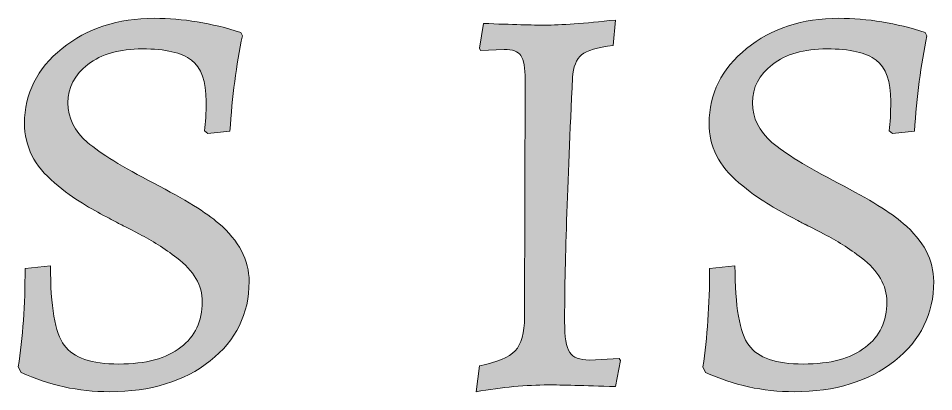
# Model space of a CAD drawing. Header units: inches. Extents: x 30.74 to 38.28, y -31.94 to -24.48.
# Drawn here: x 32.55 to 33.936, y -31.937 to -31.372 of the extents above; entities that cross this region are included whole.
import ezdxf

# ---------------------------------------------------------------- set-up
doc = ezdxf.new("R2010")
doc.units = ezdxf.units.IN
doc.header["$MEASUREMENT"] = 0
doc.layers.add('Layer 2', color=7, linetype='Continuous')

msp = doc.modelspace()

# ---------------------------------------------------------------- hatches: boundary and pattern name
at = {"layer": 'Layer 2', "true_color": 0xffffff}
h = msp.add_hatch(color=7, dxfattribs=at)
h.dxf.hatch_style = 2
edge = h.paths.add_edge_path()
edge.add_spline(control_points=[(32.6887, -31.9367), (32.6647, -31.9367), (32.6417, -31.9343), (32.6195, -31.9295), (32.5973, -31.9246), (32.5756, -31.9173), (32.5546, -31.9077), (32.5546, -31.9077), (32.5503, -31.8991), (32.5503, -31.8991), (32.5571, -31.8553), (32.5606, -31.8057), (32.5606, -31.7505), (32.5606, -31.7505), (32.599, -31.7462), (32.599, -31.7462), (32.599, -31.8077), (32.6059, -31.8479), (32.6199, -31.8666), (32.6338, -31.8855), (32.6614, -31.8949), (32.7023, -31.8949), (32.7434, -31.8949), (32.7747, -31.8864), (32.7963, -31.8696), (32.818, -31.8529), (32.8288, -31.83), (32.8288, -31.8009), (32.8288, -31.7758), (32.816, -31.7536), (32.7903, -31.7342), (32.7716, -31.72), (32.7528, -31.7081), (32.7339, -31.6984), (32.7152, -31.6887), (32.7054, -31.6837), (32.7045, -31.6834), (32.7036, -31.6831), (32.7028, -31.6827), (32.7019, -31.6822), (32.7011, -31.6816), (32.6949, -31.6783), (32.6836, -31.6723), (32.6721, -31.6663), (32.6601, -31.6595), (32.6473, -31.6518), (32.6344, -31.6441), (32.6203, -31.6338), (32.605, -31.6206), (32.5748, -31.5956), (32.5597, -31.5657), (32.5597, -31.5309), (32.5597, -31.486), (32.5786, -31.4482), (32.6165, -31.4177), (32.6544, -31.3873), (32.701, -31.372), (32.7562, -31.372), (32.7994, -31.372), (32.843, -31.3792), (32.8869, -31.3934), (32.8869, -31.3934), (32.8895, -31.3985), (32.8895, -31.3985), (32.8803, -31.4424), (32.8741, -31.4905), (32.8706, -31.5429), (32.8706, -31.5429), (32.8373, -31.5463), (32.8373, -31.5463), (32.8373, -31.5463), (32.8322, -31.542), (32.8322, -31.542), (32.8339, -31.5301), (32.8347, -31.5153), (32.8347, -31.4976), (32.8347, -31.4675), (32.8273, -31.4466), (32.8125, -31.4353), (32.7977, -31.4239), (32.7729, -31.4182), (32.7382, -31.4182), (32.7035, -31.4182), (32.676, -31.426), (32.6558, -31.4417), (32.6356, -31.4573), (32.6255, -31.4767), (32.6255, -31.4998), (32.6255, -31.5228), (32.6353, -31.5428), (32.6549, -31.5596), (32.6746, -31.5764), (32.708, -31.597), (32.7553, -31.6215), (32.8026, -31.646), (32.8353, -31.6662), (32.8536, -31.6822), (32.8843, -31.7083), (32.8997, -31.7377), (32.8997, -31.7701), (32.8997, -31.8191), (32.88, -31.8591), (32.8407, -31.8901), (32.8014, -31.9212), (32.7507, -31.9367), (32.6887, -31.9367)], knot_values=[0, 0, 0, 0, 1, 1, 1, 2, 2, 2, 3, 3, 3, 4, 4, 4, 5, 5, 5, 6, 6, 6, 7, 7, 7, 8, 8, 8, 9, 9, 9, 10, 10, 10, 11, 11, 11, 12, 12, 12, 13, 13, 13, 14, 14, 14, 15, 15, 15, 16, 16, 16, 17, 17, 17, 18, 18, 18, 19, 19, 19, 20, 20, 20, 21, 21, 21, 22, 22, 22, 23, 23, 23, 24, 24, 24, 25, 25, 25, 26, 26, 26, 27, 27, 27, 28, 28, 28, 29, 29, 29, 30, 30, 30, 31, 31, 31, 32, 32, 32, 33, 33, 33, 34, 34, 34, 35, 35, 35, 35], degree=3, periodic=1)
h = msp.add_hatch(color=7, dxfattribs=at)
h.dxf.hatch_style = 2
edge = h.paths.add_edge_path()
edge.add_spline(control_points=[(33.3772, -31.8308), (33.3772, -31.8541), (33.3798, -31.8696), (33.3849, -31.8773), (33.39, -31.885), (33.4, -31.8889), (33.4148, -31.8889), (33.4148, -31.8889), (33.46, -31.8863), (33.46, -31.8863), (33.46, -31.8863), (33.4618, -31.8897), (33.4618, -31.8897), (33.4618, -31.8897), (33.4541, -31.929), (33.4541, -31.929), (33.4062, -31.9273), (33.3724, -31.9265), (33.3524, -31.9265), (33.3194, -31.9265), (33.283, -31.9299), (33.2431, -31.9367), (33.2431, -31.9367), (33.2482, -31.8974), (33.2482, -31.8974), (33.275, -31.8923), (33.293, -31.8847), (33.3024, -31.8748), (33.3119, -31.8648), (33.3165, -31.8479), (33.3165, -31.8239), (33.3165, -31.8239), (33.3174, -31.4652), (33.3174, -31.4652), (33.3174, -31.4469), (33.3152, -31.4347), (33.311, -31.4284), (33.3067, -31.4222), (33.2983, -31.419), (33.2858, -31.419), (33.2858, -31.419), (33.2499, -31.4207), (33.2499, -31.4207), (33.2499, -31.4207), (33.2482, -31.4173), (33.2482, -31.4173), (33.2482, -31.4173), (33.2542, -31.3798), (33.2542, -31.3798), (33.2986, -31.3814), (33.3296, -31.3823), (33.3473, -31.3823), (33.3712, -31.3823), (33.4068, -31.3798), (33.4541, -31.3746), (33.4541, -31.3746), (33.4507, -31.4131), (33.4507, -31.4131), (33.4267, -31.4159), (33.4108, -31.4206), (33.4029, -31.4271), (33.3949, -31.4337), (33.3903, -31.4453), (33.3892, -31.4617), (33.3812, -31.6269), (33.3772, -31.7499), (33.3772, -31.8308)], knot_values=[0, 0, 0, 0, 1, 1, 1, 2, 2, 2, 3, 3, 3, 4, 4, 4, 5, 5, 5, 6, 6, 6, 7, 7, 7, 8, 8, 8, 9, 9, 9, 10, 10, 10, 11, 11, 11, 12, 12, 12, 13, 13, 13, 14, 14, 14, 15, 15, 15, 16, 16, 16, 17, 17, 17, 18, 18, 18, 19, 19, 19, 20, 20, 20, 21, 21, 21, 22, 22, 22, 22], degree=3, periodic=1)
h = msp.add_hatch(color=7, dxfattribs=at)
h.dxf.hatch_style = 2
edge = h.paths.add_edge_path()
edge.add_spline(control_points=[(33.7248, -31.9367), (33.7009, -31.9367), (33.6779, -31.9343), (33.6557, -31.9295), (33.6334, -31.9246), (33.6118, -31.9173), (33.5907, -31.9077), (33.5907, -31.9077), (33.5865, -31.8991), (33.5865, -31.8991), (33.5933, -31.8553), (33.5967, -31.8057), (33.5967, -31.7505), (33.5967, -31.7505), (33.6351, -31.7462), (33.6351, -31.7462), (33.6351, -31.8077), (33.6421, -31.8479), (33.6561, -31.8666), (33.67, -31.8855), (33.6975, -31.8949), (33.7385, -31.8949), (33.7796, -31.8949), (33.8108, -31.8864), (33.8325, -31.8696), (33.8541, -31.8529), (33.865, -31.83), (33.865, -31.8009), (33.865, -31.7758), (33.8521, -31.7536), (33.8265, -31.7342), (33.8077, -31.72), (33.7889, -31.7081), (33.7701, -31.6984), (33.7513, -31.6887), (33.7415, -31.6837), (33.7407, -31.6834), (33.7398, -31.6831), (33.7389, -31.6827), (33.7381, -31.6822), (33.7372, -31.6816), (33.7311, -31.6783), (33.7197, -31.6723), (33.7083, -31.6663), (33.6962, -31.6595), (33.6834, -31.6518), (33.6706, -31.6441), (33.6565, -31.6338), (33.6411, -31.6206), (33.6109, -31.5956), (33.5959, -31.5657), (33.5959, -31.5309), (33.5959, -31.486), (33.6148, -31.4482), (33.6527, -31.4177), (33.6906, -31.3873), (33.7371, -31.372), (33.7923, -31.372), (33.8356, -31.372), (33.8792, -31.3792), (33.9231, -31.3934), (33.9231, -31.3934), (33.9256, -31.3985), (33.9256, -31.3985), (33.9165, -31.4424), (33.9102, -31.4905), (33.9068, -31.5429), (33.9068, -31.5429), (33.8735, -31.5463), (33.8735, -31.5463), (33.8735, -31.5463), (33.8684, -31.542), (33.8684, -31.542), (33.87, -31.5301), (33.8709, -31.5153), (33.8709, -31.4976), (33.8709, -31.4675), (33.8635, -31.4466), (33.8487, -31.4353), (33.8339, -31.4239), (33.8091, -31.4182), (33.7744, -31.4182), (33.7396, -31.4182), (33.7122, -31.426), (33.6919, -31.4417), (33.6717, -31.4573), (33.6616, -31.4767), (33.6616, -31.4998), (33.6616, -31.5228), (33.6715, -31.5428), (33.6911, -31.5596), (33.7108, -31.5764), (33.7442, -31.597), (33.7915, -31.6215), (33.8387, -31.646), (33.8715, -31.6662), (33.8897, -31.6822), (33.9205, -31.7083), (33.9359, -31.7377), (33.9359, -31.7701), (33.9359, -31.8191), (33.9162, -31.8591), (33.8769, -31.8901), (33.8376, -31.9212), (33.7869, -31.9367), (33.7248, -31.9367)], knot_values=[0, 0, 0, 0, 1, 1, 1, 2, 2, 2, 3, 3, 3, 4, 4, 4, 5, 5, 5, 6, 6, 6, 7, 7, 7, 8, 8, 8, 9, 9, 9, 10, 10, 10, 11, 11, 11, 12, 12, 12, 13, 13, 13, 14, 14, 14, 15, 15, 15, 16, 16, 16, 17, 17, 17, 18, 18, 18, 19, 19, 19, 20, 20, 20, 21, 21, 21, 22, 22, 22, 23, 23, 23, 24, 24, 24, 25, 25, 25, 26, 26, 26, 27, 27, 27, 28, 28, 28, 29, 29, 29, 30, 30, 30, 31, 31, 31, 32, 32, 32, 33, 33, 33, 34, 34, 34, 35, 35, 35, 35], degree=3, periodic=1)

# ---------------------------------------------------------------- linework, layer by layer
at = {"layer": 'Layer 2', "lineweight": 0}
for points, knots in [([(32.6887, -31.9367), (32.6647, -31.9367), (32.6417, -31.9343), (32.6195, -31.9295), (32.5973, -31.9246), (32.5756, -31.9173), (32.5546, -31.9077), (32.5546, -31.9077), (32.5503, -31.8991), (32.5503, -31.8991), (32.5571, -31.8553), (32.5606, -31.8057), (32.5606, -31.7505), (32.5606, -31.7505), (32.599, -31.7462), (32.599, -31.7462), (32.599, -31.8077), (32.6059, -31.8479), (32.6199, -31.8666), (32.6338, -31.8855), (32.6614, -31.8949), (32.7023, -31.8949), (32.7434, -31.8949), (32.7747, -31.8864), (32.7963, -31.8696), (32.818, -31.8529), (32.8288, -31.83), (32.8288, -31.8009), (32.8288, -31.7758), (32.816, -31.7536), (32.7903, -31.7342), (32.7716, -31.72), (32.7528, -31.7081), (32.7339, -31.6984), (32.7152, -31.6887), (32.7054, -31.6837), (32.7045, -31.6834), (32.7036, -31.6831), (32.7028, -31.6827), (32.7019, -31.6822), (32.7011, -31.6816), (32.6949, -31.6783), (32.6836, -31.6723), (32.6721, -31.6663), (32.6601, -31.6595), (32.6473, -31.6518), (32.6344, -31.6441), (32.6203, -31.6338), (32.605, -31.6206), (32.5748, -31.5956), (32.5597, -31.5657), (32.5597, -31.5309), (32.5597, -31.486), (32.5786, -31.4482), (32.6165, -31.4177), (32.6544, -31.3873), (32.701, -31.372), (32.7562, -31.372), (32.7994, -31.372), (32.843, -31.3792), (32.8869, -31.3934), (32.8869, -31.3934), (32.8895, -31.3985), (32.8895, -31.3985), (32.8803, -31.4424), (32.8741, -31.4905), (32.8706, -31.5429), (32.8706, -31.5429), (32.8373, -31.5463), (32.8373, -31.5463), (32.8373, -31.5463), (32.8322, -31.542), (32.8322, -31.542), (32.8339, -31.5301), (32.8347, -31.5153), (32.8347, -31.4976), (32.8347, -31.4675), (32.8273, -31.4466), (32.8125, -31.4353), (32.7977, -31.4239), (32.7729, -31.4182), (32.7382, -31.4182), (32.7035, -31.4182), (32.676, -31.426), (32.6558, -31.4417), (32.6356, -31.4573), (32.6255, -31.4767), (32.6255, -31.4998), (32.6255, -31.5228), (32.6353, -31.5428), (32.6549, -31.5596), (32.6746, -31.5764), (32.708, -31.597), (32.7553, -31.6215), (32.8026, -31.646), (32.8353, -31.6662), (32.8536, -31.6822), (32.8843, -31.7083), (32.8997, -31.7377), (32.8997, -31.7701), (32.8997, -31.8191), (32.88, -31.8591), (32.8407, -31.8901), (32.8014, -31.9212), (32.7507, -31.9367), (32.6887, -31.9367)], [0, 0, 0, 0, 1, 1, 1, 2, 2, 2, 3, 3, 3, 4, 4, 4, 5, 5, 5, 6, 6, 6, 7, 7, 7, 8, 8, 8, 9, 9, 9, 10, 10, 10, 11, 11, 11, 12, 12, 12, 13, 13, 13, 14, 14, 14, 15, 15, 15, 16, 16, 16, 17, 17, 17, 18, 18, 18, 19, 19, 19, 20, 20, 20, 21, 21, 21, 22, 22, 22, 23, 23, 23, 24, 24, 24, 25, 25, 25, 26, 26, 26, 27, 27, 27, 28, 28, 28, 29, 29, 29, 30, 30, 30, 31, 31, 31, 32, 32, 32, 33, 33, 33, 34, 34, 34, 35, 35, 35, 35]), ([(33.3772, -31.8308), (33.3772, -31.8541), (33.3798, -31.8696), (33.3849, -31.8773), (33.39, -31.885), (33.4, -31.8889), (33.4148, -31.8889), (33.4148, -31.8889), (33.46, -31.8863), (33.46, -31.8863), (33.46, -31.8863), (33.4618, -31.8897), (33.4618, -31.8897), (33.4618, -31.8897), (33.4541, -31.929), (33.4541, -31.929), (33.4062, -31.9273), (33.3724, -31.9265), (33.3524, -31.9265), (33.3194, -31.9265), (33.283, -31.9299), (33.2431, -31.9367), (33.2431, -31.9367), (33.2482, -31.8974), (33.2482, -31.8974), (33.275, -31.8923), (33.293, -31.8847), (33.3024, -31.8748), (33.3119, -31.8648), (33.3165, -31.8479), (33.3165, -31.8239), (33.3165, -31.8239), (33.3174, -31.4652), (33.3174, -31.4652), (33.3174, -31.4469), (33.3152, -31.4347), (33.311, -31.4284), (33.3067, -31.4222), (33.2983, -31.419), (33.2858, -31.419), (33.2858, -31.419), (33.2499, -31.4207), (33.2499, -31.4207), (33.2499, -31.4207), (33.2482, -31.4173), (33.2482, -31.4173), (33.2482, -31.4173), (33.2542, -31.3798), (33.2542, -31.3798), (33.2986, -31.3814), (33.3296, -31.3823), (33.3473, -31.3823), (33.3712, -31.3823), (33.4068, -31.3798), (33.4541, -31.3746), (33.4541, -31.3746), (33.4507, -31.4131), (33.4507, -31.4131), (33.4267, -31.4159), (33.4108, -31.4206), (33.4029, -31.4271), (33.3949, -31.4337), (33.3903, -31.4453), (33.3892, -31.4617), (33.3812, -31.6269), (33.3772, -31.7499), (33.3772, -31.8308)], [0, 0, 0, 0, 1, 1, 1, 2, 2, 2, 3, 3, 3, 4, 4, 4, 5, 5, 5, 6, 6, 6, 7, 7, 7, 8, 8, 8, 9, 9, 9, 10, 10, 10, 11, 11, 11, 12, 12, 12, 13, 13, 13, 14, 14, 14, 15, 15, 15, 16, 16, 16, 17, 17, 17, 18, 18, 18, 19, 19, 19, 20, 20, 20, 21, 21, 21, 22, 22, 22, 22]), ([(33.7248, -31.9367), (33.7009, -31.9367), (33.6779, -31.9343), (33.6557, -31.9295), (33.6334, -31.9246), (33.6118, -31.9173), (33.5907, -31.9077), (33.5907, -31.9077), (33.5865, -31.8991), (33.5865, -31.8991), (33.5933, -31.8553), (33.5967, -31.8057), (33.5967, -31.7505), (33.5967, -31.7505), (33.6351, -31.7462), (33.6351, -31.7462), (33.6351, -31.8077), (33.6421, -31.8479), (33.6561, -31.8666), (33.67, -31.8855), (33.6975, -31.8949), (33.7385, -31.8949), (33.7796, -31.8949), (33.8108, -31.8864), (33.8325, -31.8696), (33.8541, -31.8529), (33.865, -31.83), (33.865, -31.8009), (33.865, -31.7758), (33.8521, -31.7536), (33.8265, -31.7342), (33.8077, -31.72), (33.7889, -31.7081), (33.7701, -31.6984), (33.7513, -31.6887), (33.7415, -31.6837), (33.7407, -31.6834), (33.7398, -31.6831), (33.7389, -31.6827), (33.7381, -31.6822), (33.7372, -31.6816), (33.7311, -31.6783), (33.7197, -31.6723), (33.7083, -31.6663), (33.6962, -31.6595), (33.6834, -31.6518), (33.6706, -31.6441), (33.6565, -31.6338), (33.6411, -31.6206), (33.6109, -31.5956), (33.5959, -31.5657), (33.5959, -31.5309), (33.5959, -31.486), (33.6148, -31.4482), (33.6527, -31.4177), (33.6906, -31.3873), (33.7371, -31.372), (33.7923, -31.372), (33.8356, -31.372), (33.8792, -31.3792), (33.9231, -31.3934), (33.9231, -31.3934), (33.9256, -31.3985), (33.9256, -31.3985), (33.9165, -31.4424), (33.9102, -31.4905), (33.9068, -31.5429), (33.9068, -31.5429), (33.8735, -31.5463), (33.8735, -31.5463), (33.8735, -31.5463), (33.8684, -31.542), (33.8684, -31.542), (33.87, -31.5301), (33.8709, -31.5153), (33.8709, -31.4976), (33.8709, -31.4675), (33.8635, -31.4466), (33.8487, -31.4353), (33.8339, -31.4239), (33.8091, -31.4182), (33.7744, -31.4182), (33.7396, -31.4182), (33.7122, -31.426), (33.6919, -31.4417), (33.6717, -31.4573), (33.6616, -31.4767), (33.6616, -31.4998), (33.6616, -31.5228), (33.6715, -31.5428), (33.6911, -31.5596), (33.7108, -31.5764), (33.7442, -31.597), (33.7915, -31.6215), (33.8387, -31.646), (33.8715, -31.6662), (33.8897, -31.6822), (33.9205, -31.7083), (33.9359, -31.7377), (33.9359, -31.7701), (33.9359, -31.8191), (33.9162, -31.8591), (33.8769, -31.8901), (33.8376, -31.9212), (33.7869, -31.9367), (33.7248, -31.9367)], [0, 0, 0, 0, 1, 1, 1, 2, 2, 2, 3, 3, 3, 4, 4, 4, 5, 5, 5, 6, 6, 6, 7, 7, 7, 8, 8, 8, 9, 9, 9, 10, 10, 10, 11, 11, 11, 12, 12, 12, 13, 13, 13, 14, 14, 14, 15, 15, 15, 16, 16, 16, 17, 17, 17, 18, 18, 18, 19, 19, 19, 20, 20, 20, 21, 21, 21, 22, 22, 22, 23, 23, 23, 24, 24, 24, 25, 25, 25, 26, 26, 26, 27, 27, 27, 28, 28, 28, 29, 29, 29, 30, 30, 30, 31, 31, 31, 32, 32, 32, 33, 33, 33, 34, 34, 34, 35, 35, 35, 35])]:
    msp.add_open_spline(points, degree=3, knots=knots, dxfattribs=at)

doc.saveas('drawing.dxf')
